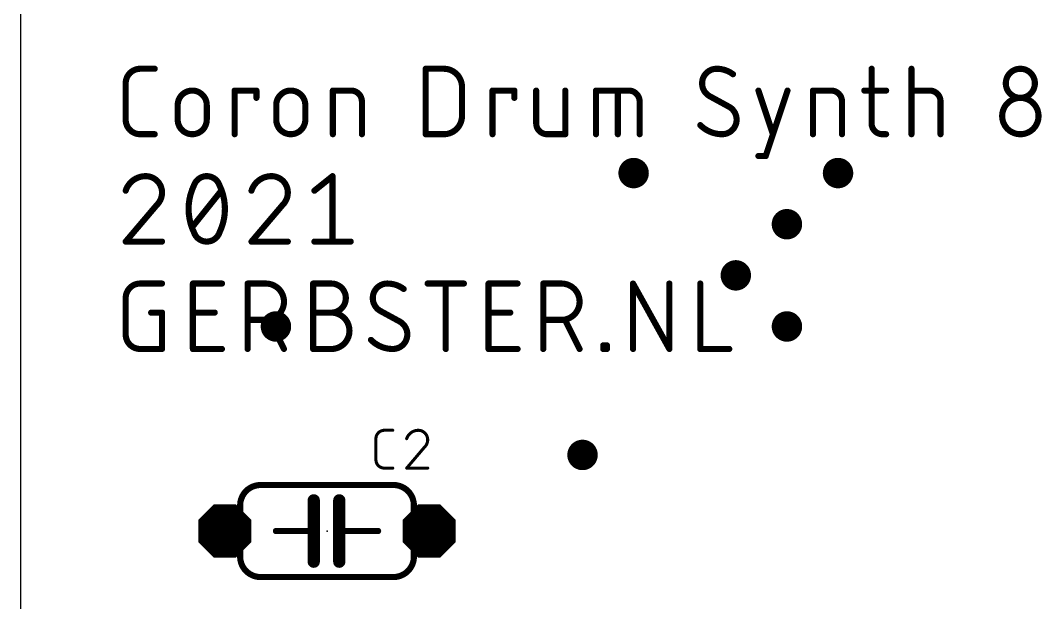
# Model space of a CAD drawing. Extents: x 0 to 59, y 0 to 102.
# Drawn here: x 0 to 25.38, y 56.64 to 71.1 of the extents above; entities that cross this region are included whole.
import ezdxf

# ---------------------------------------------------------------- set-up
doc = ezdxf.new("R2010")
doc.units = 0
for name, color, linetype in [('17', 110, 'CONTINUOUS'), ('18', 110, 'CONTINUOUS'), ('20', 31, 'CONTINUOUS'), ('21', 253, 'CONTINUOUS'), ('23', 53, 'CONTINUOUS'), ('25', 253, 'CONTINUOUS'), ('51', 253, 'CONTINUOUS')]:
    doc.layers.add(name, color=color, linetype=linetype)

# ---------------------------------------------------------------- blocks, each defined once
blk = doc.blocks.new('RECT')
blk.add_solid([(-0.5, -0.5), (0.5, -0.5), (-0.5, 0.5), (0.5, 0.5)])
blk = doc.blocks.new('OCTAGONP')
at = {"const_width": 0.5}
blk.add_lwpolyline([(-0.25, -0.1036), (-0.25, 0.1036), (-0.1036, 0.25), (0.1036, 0.25), (0.25, 0.1036), (0.25, -0.1036), (0.1036, -0.25), (-0.1036, -0.25), (-0.25, -0.1036), (-0.25, 0.1036)], dxfattribs=at)
blk = doc.blocks.new('ROUNDV')
at = {"const_width": 0.5}
blk.add_lwpolyline([(0, -0.25, 1), (0, 0.25, 1), (0, -0.25)], format="xyb", dxfattribs=at)

msp = doc.modelspace()

# ---------------------------------------------------------------- linework, layer by layer
at = {"layer": '20'}
msp.add_line((0, 99.05), (0, 0), dxfattribs=at)
at = {"layer": '21'}
for points, const_width in [([(5.969, 59.563, 0.4142), (5.461, 59.055)], 0.1524), ([(5.969, 59.6011, 1), (5.969, 59.5249)], 0.0762), ([(5.969, 59.5249, 1), (5.969, 59.6011)], 0.0762), ([(9.779, 59.055, 0.4142), (9.271, 59.563)], 0.1524), ([(9.271, 59.6011, 1), (9.271, 59.5249)], 0.0762), ([(9.271, 59.5249, 1), (9.271, 59.6011)], 0.0762), ([(7.366, 59.182, 1), (7.2136, 59.182)], 0.1524), ([(8.001, 59.182, 1), (7.8486, 59.182)], 0.1524), ([(5.4229, 59.055, 1), (5.4991, 59.055)], 0.0762), ([(9.7409, 59.055, 1), (9.8171, 59.055)], 0.0762), ([(6.35, 58.4581, 1), (6.35, 58.3819)], 0.0762), ([(7.366, 58.42, 1), (7.2136, 58.42)], 0.1524), ([(7.2136, 58.42, 1), (7.366, 58.42)], 0.1524), ([(7.2898, 58.3819, 1), (7.2898, 58.4581)], 0.0762), ([(8.001, 58.42, 1), (7.8486, 58.42)], 0.1524), ([(7.8486, 58.42, 1), (8.001, 58.42)], 0.1524), ([(7.9248, 58.4581, 1), (7.9248, 58.3819)], 0.0762), ([(8.89, 58.3819, 1), (8.89, 58.4581)], 0.0762), ([(5.461, 57.785, 0.4142), (5.969, 57.277)], 0.1524), ([(5.4991, 57.785, 1), (5.4229, 57.785)], 0.0762), ([(7.2136, 57.658, 1), (7.366, 57.658)], 0.1524), ([(7.8486, 57.658, 1), (8.001, 57.658)], 0.1524), ([(9.271, 57.277, 0.4142), (9.779, 57.785)], 0.1524), ([(9.8171, 57.785, 1), (9.7409, 57.785)], 0.0762), ([(5.969, 57.3151, 1), (5.969, 57.2389)], 0.0762), ([(5.969, 57.2389, 1), (5.969, 57.3151)], 0.0762), ([(9.271, 57.3151, 1), (9.271, 57.2389)], 0.0762), ([(9.271, 57.2389, 1), (9.271, 57.3151)], 0.0762)]:
    msp.add_lwpolyline(points, format="xyb", dxfattribs=dict(at, const_width=const_width))
for points, const_width in [([(5.969, 59.563), (9.271, 59.563)], 0.1524), ([(7.2898, 58.42), (7.2898, 59.182)], 0.3048), ([(7.9248, 58.42), (7.9248, 59.182)], 0.3048), ([(6.35, 58.42), (7.2898, 58.42)], 0.1524), ([(7.2898, 57.658), (7.2898, 58.42)], 0.3048), ([(7.9248, 57.658), (7.9248, 58.42)], 0.3048), ([(8.89, 58.42), (7.9248, 58.42)], 0.1524), ([(5.969, 57.277), (9.271, 57.277)], 0.1524)]:
    msp.add_lwpolyline(points, dxfattribs=dict(at, const_width=const_width))
at = {"layer": '23'}
msp.add_point((7.62, 58.42), dxfattribs=at)
at = {"layer": '25'}
for points, const_width in [([(2.9774, 69.9008, 0.4142), (2.6162, 69.5396)], 0.1524), ([(2.9774, 69.9389, 1), (2.9774, 69.8627)], 0.0762), ([(2.9774, 69.8627, 1), (2.9774, 69.9389)], 0.0762), ([(3.3387, 69.8627, 1), (3.3387, 69.9389)], 0.0762), ([(10.1091, 69.9008, 1), (10.0329, 69.9008)], 0.0762), ([(10.071, 69.9389, 1), (10.071, 69.8627)], 0.0762), ([(10.9741, 69.4492, 0.4142), (10.5226, 69.9008)], 0.1524), ([(10.5226, 69.9389, 1), (10.5226, 69.8627)], 0.0762), ([(10.5226, 69.8627, 1), (10.5226, 69.9389)], 0.0762), ([(17.3031, 69.9008, 0.4142), (16.9418, 69.5396)], 0.1524), ([(17.7095, 69.7653, 0.1623), (17.3031, 69.9008)], 0.1524), ([(17.3031, 69.9389, 1), (17.3031, 69.8627)], 0.0762), ([(17.3031, 69.8627, 1), (17.3031, 69.9389)], 0.0762), ([(17.6866, 69.7349, 1), (17.7323, 69.7958)], 0.0762), ([(21.1922, 69.9008, 1), (21.116, 69.9008)], 0.0762), ([(22.1834, 69.9008, 1), (22.1072, 69.9008)], 0.0762), ([(25.2124, 69.5396, 1), (24.4899, 69.5396)], 0.1524), ([(2.6543, 69.5396, 1), (2.5781, 69.5396)], 0.0762), ([(2.5781, 69.5396, 1), (2.6543, 69.5396)], 0.0762), ([(16.9418, 69.5396, 0.2656), (17.1224, 69.2235)], 0.1524), ([(16.9799, 69.5396, 1), (16.9037, 69.5396)], 0.0762), ([(16.9037, 69.5396, 1), (16.9799, 69.5396)], 0.0762), ([(24.4899, 69.5396, 1), (25.2124, 69.5396)], 0.1524), ([(24.528, 69.5396, 1), (24.4518, 69.5396)], 0.0762), ([(24.4518, 69.5396, 1), (24.528, 69.5396)], 0.0762), ([(25.2505, 69.5396, 1), (25.1743, 69.5396)], 0.0762), ([(25.1743, 69.5396, 1), (25.2505, 69.5396)], 0.0762), ([(4.6313, 68.9977, 1), (3.9089, 68.9977)], 0.1524), ([(5.3623, 69.3589, 1), (5.2861, 69.3589)], 0.0762), ([(5.3242, 69.397, 1), (5.3242, 69.3208)], 0.0762), ([(5.9041, 69.3589, 1), (5.8279, 69.3589)], 0.0762), ([(5.866, 69.3208, 1), (5.866, 69.397)], 0.0762), ([(7.0802, 68.9977, 1), (6.3577, 68.9977)], 0.1524), ([(7.8027, 69.3589, 1), (7.7265, 69.3589)], 0.0762), ([(7.7646, 69.397, 1), (7.7646, 69.3208)], 0.0762), ([(8.487, 69.088, 0.4142), (8.2161, 69.3589)], 0.1524), ([(8.2161, 69.397, 1), (8.2161, 69.3208)], 0.0762), ([(8.2161, 69.3208, 1), (8.2161, 69.397)], 0.0762), ([(11.0122, 69.4492, 1), (10.936, 69.4492)], 0.0762), ([(10.936, 69.4492, 1), (11.0122, 69.4492)], 0.0762), ([(11.7711, 69.3589, 1), (11.6949, 69.3589)], 0.0762), ([(11.733, 69.397, 1), (11.733, 69.3208)], 0.0762), ([(12.3129, 69.3589, 1), (12.2367, 69.3589)], 0.0762), ([(12.2748, 69.3208, 1), (12.2748, 69.397)], 0.0762), ([(12.8567, 69.3589, 1), (12.7805, 69.3589)], 0.0762), ([(13.5792, 69.3589, 1), (13.503, 69.3589)], 0.0762), ([(14.3435, 69.3589, 1), (14.2673, 69.3589)], 0.0762), ([(14.3054, 69.397, 1), (14.3054, 69.3208)], 0.0762), ([(14.8853, 69.3589, 1), (14.8091, 69.3589)], 0.0762), ([(15.3891, 69.088, 0.4142), (15.1182, 69.3589)], 0.1524), ([(15.1182, 69.397, 1), (15.1182, 69.3208)], 0.0762), ([(15.1182, 69.3208, 1), (15.1182, 69.397)], 0.0762), ([(17.1407, 69.2569, 1), (17.1042, 69.19)], 0.0762), ([(17.1031, 69.1906, 1), (17.1418, 69.2563)], 0.0762), ([(18.3778, 69.371, 1), (18.3055, 69.3469)], 0.0762), ([(19.1003, 69.3469, 1), (19.028, 69.371)], 0.0762), ([(19.7345, 69.3589, 1), (19.6583, 69.3589)], 0.0762), ([(19.6964, 69.397, 1), (19.6964, 69.3208)], 0.0762), ([(20.4189, 69.088, 0.4142), (20.1479, 69.3589)], 0.1524), ([(20.1479, 69.397, 1), (20.1479, 69.3208)], 0.0762), ([(20.1479, 69.3208, 1), (20.1479, 69.397)], 0.0762), ([(20.9735, 69.397, 1), (20.9735, 69.3208)], 0.0762), ([(21.5153, 69.3208, 1), (21.5153, 69.397)], 0.0762), ([(22.1453, 69.397, 1), (22.1453, 69.3208)], 0.0762), ([(22.8678, 69.088, 0.4142), (22.5968, 69.3589)], 0.1524), ([(22.5968, 69.397, 1), (22.5968, 69.3208)], 0.0762), ([(22.5968, 69.3208, 1), (22.5968, 69.397)], 0.0762), ([(3.947, 68.9977, 1), (3.8708, 68.9977)], 0.0762), ([(3.8708, 68.9977, 1), (3.947, 68.9977)], 0.0762), ([(4.6694, 68.9977, 1), (4.5932, 68.9977)], 0.0762), ([(4.5932, 68.9977, 1), (4.6694, 68.9977)], 0.0762), ([(5.8279, 69.1783, 1), (5.9041, 69.1783)], 0.0762), ([(6.3958, 68.9977, 1), (6.3196, 68.9977)], 0.0762), ([(6.3196, 68.9977, 1), (6.3958, 68.9977)], 0.0762), ([(7.1183, 68.9977, 1), (7.0421, 68.9977)], 0.0762), ([(7.0421, 68.9977, 1), (7.1183, 68.9977)], 0.0762), ([(8.5251, 69.088, 1), (8.4489, 69.088)], 0.0762), ([(8.4489, 69.088, 1), (8.5251, 69.088)], 0.0762), ([(12.2367, 69.1783, 1), (12.3129, 69.1783)], 0.0762), ([(15.4272, 69.088, 1), (15.351, 69.088)], 0.0762), ([(15.351, 69.088, 1), (15.4272, 69.088)], 0.0762), ([(20.457, 69.088, 1), (20.3808, 69.088)], 0.0762), ([(20.3808, 69.088, 1), (20.457, 69.088)], 0.0762), ([(22.9059, 69.088, 1), (22.8297, 69.088)], 0.0762), ([(22.8297, 69.088, 1), (22.9059, 69.088)], 0.0762), ([(25.3027, 68.7268, 1), (24.3996, 68.7268)], 0.1524), ([(10.5226, 68.2752, 0.4142), (10.9741, 68.7268)], 0.1524), ([(11.0122, 68.7268, 1), (10.936, 68.7268)], 0.0762), ([(17.6385, 68.9854, 1), (17.5998, 68.9197)], 0.0762), ([(17.7998, 68.6364, 0.2656), (17.6192, 68.9525)], 0.1524), ([(17.6009, 68.9191, 1), (17.6374, 68.986)], 0.0762), ([(24.3996, 68.7268, 1), (25.3027, 68.7268)], 0.1524), ([(24.4377, 68.7268, 1), (24.3615, 68.7268)], 0.0762), ([(25.3408, 68.7268, 1), (25.2646, 68.7268)], 0.0762), ([(2.6162, 68.6364, 0.4142), (2.9774, 68.2752)], 0.1524), ([(2.6543, 68.6364, 1), (2.5781, 68.6364)], 0.0762), ([(2.5781, 68.6364, 1), (2.6543, 68.6364)], 0.0762), ([(3.9089, 68.6364, 1), (4.6313, 68.6364)], 0.1524), ([(3.947, 68.6364, 1), (3.8708, 68.6364)], 0.0762), ([(3.8708, 68.6364, 1), (3.947, 68.6364)], 0.0762), ([(4.6694, 68.6364, 1), (4.5932, 68.6364)], 0.0762), ([(4.5932, 68.6364, 1), (4.6694, 68.6364)], 0.0762), ([(6.3577, 68.6364, 1), (7.0802, 68.6364)], 0.1524), ([(6.3958, 68.6364, 1), (6.3196, 68.6364)], 0.0762), ([(6.3196, 68.6364, 1), (6.3958, 68.6364)], 0.0762), ([(7.1183, 68.6364, 1), (7.0421, 68.6364)], 0.0762), ([(7.0421, 68.6364, 1), (7.1183, 68.6364)], 0.0762), ([(10.936, 68.7268, 1), (11.0122, 68.7268)], 0.0762), ([(12.8186, 68.5461, 0.4142), (13.0896, 68.2752)], 0.1524), ([(12.8567, 68.5461, 1), (12.7805, 68.5461)], 0.0762), ([(12.7805, 68.5461, 1), (12.8567, 68.5461)], 0.0762), ([(16.9237, 68.5278, 1), (16.8696, 68.4741)], 0.0762), ([(16.8967, 68.501, 0.2), (17.4385, 68.2752)], 0.1524), ([(17.4385, 68.2752, 0.4142), (17.7998, 68.6364)], 0.1524), ([(17.8379, 68.6364, 1), (17.7617, 68.6364)], 0.0762), ([(17.7617, 68.6364, 1), (17.8379, 68.6364)], 0.0762), ([(21.1541, 68.5461, 0.4142), (21.425, 68.2752)], 0.1524), ([(21.1922, 68.5461, 1), (21.116, 68.5461)], 0.0762), ([(21.116, 68.5461, 1), (21.1922, 68.5461)], 0.0762), ([(24.3615, 68.7268, 1), (24.4377, 68.7268)], 0.0762), ([(25.2646, 68.7268, 1), (25.3408, 68.7268)], 0.0762), ([(2.9774, 68.3133, 1), (2.9774, 68.2371)], 0.0762), ([(2.9774, 68.2371, 1), (2.9774, 68.3133)], 0.0762), ([(3.3387, 68.2371, 1), (3.3387, 68.3133)], 0.0762), ([(5.2861, 68.2752, 1), (5.3623, 68.2752)], 0.0762), ([(7.7265, 68.2752, 1), (7.8027, 68.2752)], 0.0762), ([(8.4489, 68.2752, 1), (8.5251, 68.2752)], 0.0762), ([(10.071, 68.3133, 1), (10.071, 68.2371)], 0.0762), ([(10.0329, 68.2752, 1), (10.1091, 68.2752)], 0.0762), ([(10.5226, 68.3133, 1), (10.5226, 68.2371)], 0.0762), ([(10.5226, 68.2371, 1), (10.5226, 68.3133)], 0.0762), ([(11.6949, 68.2752, 1), (11.7711, 68.2752)], 0.0762), ([(13.0896, 68.3133, 1), (13.0896, 68.2371)], 0.0762), ([(13.0896, 68.2371, 1), (13.0896, 68.3133)], 0.0762), ([(13.503, 68.2752, 1), (13.5792, 68.2752)], 0.0762), ([(13.5411, 68.2371, 1), (13.5411, 68.3133)], 0.0762), ([(14.2673, 68.2752, 1), (14.3435, 68.2752)], 0.0762), ([(14.8091, 68.2752, 1), (14.8853, 68.2752)], 0.0762), ([(15.351, 68.2752, 1), (15.4272, 68.2752)], 0.0762), ([(17.4385, 68.3133, 1), (17.4385, 68.2371)], 0.0762), ([(17.4385, 68.2371, 1), (17.4385, 68.3133)], 0.0762), ([(18.6668, 68.2632, 1), (18.7391, 68.2872)], 0.0762), ([(19.6583, 68.2752, 1), (19.7345, 68.2752)], 0.0762), ([(20.3808, 68.2752, 1), (20.457, 68.2752)], 0.0762), ([(21.425, 68.3133, 1), (21.425, 68.2371)], 0.0762), ([(21.425, 68.2371, 1), (21.425, 68.3133)], 0.0762), ([(21.5153, 68.2371, 1), (21.5153, 68.3133)], 0.0762), ([(22.1072, 68.2752, 1), (22.1834, 68.2752)], 0.0762), ([(22.8297, 68.2752, 1), (22.9059, 68.2752)], 0.0762), ([(18.3417, 67.7714, 1), (18.3417, 67.6952)], 0.0762), ([(18.4862, 67.7454, 1), (18.5584, 67.7213)], 0.0762), ([(18.5223, 67.6952, 1), (18.5223, 67.7714)], 0.0762), ([(3.1129, 67.2338, 0.3252), (2.6162, 66.8726)], 0.1524), ([(3.5193, 66.8274, 0.4142), (3.1129, 67.2338)], 0.1524), ([(3.1129, 67.2719, 1), (3.1129, 67.1957)], 0.0762), ([(3.1129, 67.1957, 1), (3.1129, 67.2719)], 0.0762), ([(4.6309, 67.2338, 0.3205), (4.3148, 67.008)], 0.1524), ([(4.947, 67.008, 0.3205), (4.6309, 67.2338)], 0.1524), ([(4.6309, 67.2719, 1), (4.6309, 67.1957)], 0.0762), ([(4.6309, 67.1957, 1), (4.6309, 67.2719)], 0.0762), ([(6.2392, 67.2338, 0.3252), (5.7424, 66.8726)], 0.1524), ([(6.6456, 66.8274, 0.4142), (6.2392, 67.2338)], 0.1524), ([(6.2392, 67.2719, 1), (6.2392, 67.1957)], 0.0762), ([(6.2392, 67.1957, 1), (6.2392, 67.2719)], 0.0762), ([(7.7952, 67.2338, 1), (7.719, 67.2338)], 0.0762), ([(7.7809, 67.204, 1), (7.7333, 67.2636)], 0.0762), ([(4.3148, 67.008, 0.1139), (4.1793, 66.421)], 0.1524), ([(4.2787, 67.0204, 1), (4.3508, 66.9957)], 0.0762), ([(4.349, 66.9913, 1), (4.2805, 67.0247)], 0.0762), ([(4.9812, 67.0247, 1), (4.9127, 66.9913)], 0.0762), ([(5.0824, 66.421, 0.1139), (4.947, 67.008)], 0.1524), ([(4.9109, 66.9957, 1), (4.983, 67.0204)], 0.0762), ([(2.58, 66.8843, 1), (2.6524, 66.8608)], 0.0762), ([(3.3838, 66.5113, 0.2053), (3.5193, 66.8274)], 0.1524), ([(3.5574, 66.8274, 1), (3.4812, 66.8274)], 0.0762), ([(3.4812, 66.8274, 1), (3.5574, 66.8274)], 0.0762), ([(5.0219, 66.8488, 1), (4.9624, 66.8964)], 0.0762), ([(5.7062, 66.8843, 1), (5.7787, 66.8608)], 0.0762), ([(6.5101, 66.5113, 0.2053), (6.6456, 66.8274)], 0.1524), ([(6.6837, 66.8274, 1), (6.6075, 66.8274)], 0.0762), ([(6.6075, 66.8274, 1), (6.6837, 66.8274)], 0.0762), ([(7.2818, 66.9023, 1), (7.3294, 66.8428)], 0.0762), ([(3.3576, 66.5389, 1), (3.4101, 66.4837)], 0.0762), ([(3.4129, 66.4866, 1), (3.3548, 66.536)], 0.0762), ([(4.1793, 66.421, 0.1139), (4.3148, 65.834)], 0.1524), ([(4.2174, 66.421, 1), (4.1412, 66.421)], 0.0762), ([(4.947, 65.834, 0.1139), (5.0824, 66.421)], 0.1524), ([(5.1205, 66.421, 1), (5.0443, 66.421)], 0.0762), ([(6.4838, 66.5389, 1), (6.5364, 66.4837)], 0.0762), ([(6.5391, 66.4866, 1), (6.4811, 66.536)], 0.0762), ([(4.1412, 66.421, 1), (4.2174, 66.421)], 0.0762), ([(5.0443, 66.421, 1), (5.1205, 66.421)], 0.0762), ([(4.2399, 65.9932, 1), (4.2994, 65.9456)], 0.0762), ([(4.3508, 65.8463, 1), (4.2787, 65.8216)], 0.0762), ([(4.3148, 65.834, 0.3205), (4.6309, 65.6082)], 0.1524), ([(4.2805, 65.8173, 1), (4.349, 65.8507)], 0.0762), ([(4.6309, 65.6082, 0.3205), (4.947, 65.834)], 0.1524), ([(4.9127, 65.8507, 1), (4.9812, 65.8173)], 0.0762), ([(4.983, 65.8216, 1), (4.9109, 65.8463)], 0.0762), ([(2.6162, 65.6463, 1), (2.6162, 65.5701)], 0.0762), ([(2.5872, 65.6329, 1), (2.6452, 65.5835)], 0.0762), ([(3.5193, 65.5701, 1), (3.5193, 65.6463)], 0.0762), ([(4.6309, 65.6463, 1), (4.6309, 65.5701)], 0.0762), ([(4.6309, 65.5701, 1), (4.6309, 65.6463)], 0.0762), ([(5.7424, 65.6463, 1), (5.7424, 65.5701)], 0.0762), ([(5.7134, 65.6329, 1), (5.7715, 65.5835)], 0.0762), ([(6.6456, 65.5701, 1), (6.6456, 65.6463)], 0.0762), ([(7.3056, 65.6463, 1), (7.3056, 65.5701)], 0.0762), ([(7.719, 65.6082, 1), (7.7952, 65.6082)], 0.0762), ([(8.2087, 65.5701, 1), (8.2087, 65.6463)], 0.0762), ([(2.9774, 64.5668, 0.4142), (2.6162, 64.2056)], 0.1524), ([(2.9774, 64.6049, 1), (2.9774, 64.5287)], 0.0762), ([(2.9774, 64.5287, 1), (2.9774, 64.6049)], 0.0762), ([(3.5193, 64.5287, 1), (3.5193, 64.6049)], 0.0762), ([(4.3246, 64.5668, 1), (4.2484, 64.5668)], 0.0762), ([(4.2865, 64.6049, 1), (4.2865, 64.5287)], 0.0762), ([(5.009, 64.5287, 1), (5.009, 64.6049)], 0.0762), ([(5.6855, 64.5668, 1), (5.6093, 64.5668)], 0.0762), ([(5.6474, 64.6049, 1), (5.6474, 64.5287)], 0.0762), ([(6.099, 63.6637, 1), (6.099, 64.5668)], 0.1524), ([(6.099, 64.6049, 1), (6.099, 64.5287)], 0.0762), ([(6.099, 64.5287, 1), (6.099, 64.6049)], 0.0762), ([(7.3127, 64.5668, 1), (7.2365, 64.5668)], 0.0762), ([(7.2746, 64.6049, 1), (7.2746, 64.5287)], 0.0762), ([(7.7261, 63.8443, 1), (7.7261, 64.5668)], 0.1524), ([(7.7261, 64.6049, 1), (7.7261, 64.5287)], 0.0762), ([(7.7261, 64.5287, 1), (7.7261, 64.6049)], 0.0762), ([(9.1188, 64.5668, 0.4142), (8.7575, 64.2056)], 0.1524), ([(9.5252, 64.4313, 0.1623), (9.1188, 64.5668)], 0.1524), ([(9.1188, 64.6049, 1), (9.1188, 64.5287)], 0.0762), ([(9.1188, 64.5287, 1), (9.1188, 64.6049)], 0.0762), ([(9.5023, 64.4009, 1), (9.548, 64.4618)], 0.0762), ([(10.1192, 64.6049, 1), (10.1192, 64.5287)], 0.0762), ([(10.6089, 64.5668, 1), (10.5327, 64.5668)], 0.0762), ([(11.0223, 64.5287, 1), (11.0223, 64.6049)], 0.0762), ([(11.6713, 64.5668, 1), (11.5951, 64.5668)], 0.0762), ([(11.6332, 64.6049, 1), (11.6332, 64.5287)], 0.0762), ([(12.3557, 64.5287, 1), (12.3557, 64.6049)], 0.0762), ([(13.0322, 64.5668, 1), (12.956, 64.5668)], 0.0762), ([(12.9941, 64.6049, 1), (12.9941, 64.5287)], 0.0762), ([(13.4456, 63.6637, 1), (13.4456, 64.5668)], 0.1524), ([(13.4456, 64.6049, 1), (13.4456, 64.5287)], 0.0762), ([(13.4456, 64.5287, 1), (13.4456, 64.6049)], 0.0762), ([(15.2635, 64.5668, 1), (15.1873, 64.5668)], 0.0762), ([(15.2587, 64.5853, 1), (15.1921, 64.5483)], 0.0762), ([(16.1666, 64.5668, 1), (16.0904, 64.5668)], 0.0762), ([(16.9338, 64.5668, 1), (16.8576, 64.5668)], 0.0762), ([(2.6543, 64.2056, 1), (2.5781, 64.2056)], 0.0762), ([(2.5781, 64.2056, 1), (2.6543, 64.2056)], 0.0762), ([(8.7575, 64.2056, 0.2656), (8.9382, 63.8895)], 0.1524), ([(8.7956, 64.2056, 1), (8.7194, 64.2056)], 0.0762), ([(8.7194, 64.2056, 1), (8.7956, 64.2056)], 0.0762), ([(8.9564, 63.9229, 1), (8.9199, 63.856)], 0.0762), ([(8.9188, 63.8566, 1), (8.9575, 63.9223)], 0.0762), ([(3.2484, 63.8824, 1), (3.2484, 63.8062)], 0.0762), ([(3.5574, 63.8443, 1), (3.4812, 63.8443)], 0.0762), ([(3.5193, 63.8062, 1), (3.5193, 63.8824)], 0.0762), ([(4.2865, 63.8824, 1), (4.2865, 63.8062)], 0.0762), ([(4.8284, 63.8062, 1), (4.8284, 63.8824)], 0.0762), ([(5.6474, 63.7018, 1), (5.6474, 63.6256)], 0.0762), ([(6.099, 63.7018, 1), (6.099, 63.6256)], 0.0762), ([(6.099, 63.6256, 1), (6.099, 63.7018)], 0.0762), ([(6.2233, 63.6807, 1), (6.1552, 63.6466)], 0.0762), ([(7.2746, 63.8824, 1), (7.2746, 63.8062)], 0.0762), ([(7.7261, 62.9412, 1), (7.7261, 63.8443)], 0.1524), ([(7.7261, 63.8824, 1), (7.7261, 63.8062)], 0.0762), ([(7.7261, 63.8824, 1), (7.7261, 63.8062)], 0.0762), ([(7.7261, 63.8062, 1), (7.7261, 63.8824)], 0.0762), ([(11.6332, 63.8824, 1), (11.6332, 63.8062)], 0.0762), ([(12.1751, 63.8062, 1), (12.1751, 63.8824)], 0.0762), ([(12.9941, 63.7018, 1), (12.9941, 63.6256)], 0.0762), ([(13.4456, 63.7018, 1), (13.4456, 63.6256)], 0.0762), ([(13.4456, 63.6256, 1), (13.4456, 63.7018)], 0.0762), ([(13.57, 63.6807, 1), (13.5019, 63.6466)], 0.0762), ([(9.4542, 63.6514, 1), (9.4155, 63.5857)], 0.0762), ([(9.6155, 63.3024, 0.2656), (9.4349, 63.6185)], 0.1524), ([(9.4166, 63.5851, 1), (9.4531, 63.652)], 0.0762), ([(2.6162, 63.3024, 0.4142), (2.9774, 62.9412)], 0.1524), ([(2.6543, 63.3024, 1), (2.5781, 63.3024)], 0.0762), ([(2.5781, 63.3024, 1), (2.6543, 63.3024)], 0.0762), ([(8.7394, 63.1938, 1), (8.6853, 63.1401)], 0.0762), ([(8.7124, 63.167, 0.2), (9.2543, 62.9412)], 0.1524), ([(9.2543, 62.9412, 0.4142), (9.6155, 63.3024)], 0.1524), ([(9.6536, 63.3024, 1), (9.5774, 63.3024)], 0.0762), ([(9.5774, 63.3024, 1), (9.6536, 63.3024)], 0.0762), ([(2.9774, 62.9793, 1), (2.9774, 62.9031)], 0.0762), ([(2.9774, 62.9031, 1), (2.9774, 62.9793)], 0.0762), ([(3.4812, 62.9412, 1), (3.5574, 62.9412)], 0.0762), ([(3.5193, 62.9031, 1), (3.5193, 62.9793)], 0.0762), ([(4.2865, 62.9793, 1), (4.2865, 62.9031)], 0.0762), ([(4.2484, 62.9412, 1), (4.3246, 62.9412)], 0.0762), ([(5.009, 62.9031, 1), (5.009, 62.9793)], 0.0762), ([(5.6093, 62.9412, 1), (5.6855, 62.9412)], 0.0762), ([(6.5164, 62.9242, 1), (6.5846, 62.9582)], 0.0762), ([(7.2746, 62.9793, 1), (7.2746, 62.9031)], 0.0762), ([(7.2365, 62.9412, 1), (7.3127, 62.9412)], 0.0762), ([(7.7261, 62.9793, 1), (7.7261, 62.9031)], 0.0762), ([(7.7261, 62.9031, 1), (7.7261, 62.9793)], 0.0762), ([(9.2543, 62.9793, 1), (9.2543, 62.9031)], 0.0762), ([(9.2542, 62.9031, 1), (9.2543, 62.9793)], 0.0762), ([(10.5327, 62.9412, 1), (10.6089, 62.9412)], 0.0762), ([(11.6332, 62.9793, 1), (11.6332, 62.9031)], 0.0762), ([(11.5951, 62.9412, 1), (11.6713, 62.9412)], 0.0762), ([(12.3557, 62.9031, 1), (12.3557, 62.9793)], 0.0762), ([(12.956, 62.9412, 1), (13.0322, 62.9412)], 0.0762), ([(13.8631, 62.9242, 1), (13.9313, 62.9582)], 0.0762), ([(14.5236, 63.0315, 1), (14.4474, 63.0315)], 0.0762), ([(14.4855, 63.0696, 1), (14.4855, 62.9934)], 0.0762), ([(14.4855, 62.9793, 1), (14.4855, 62.9031)], 0.0762), ([(14.4474, 62.9412, 1), (14.5236, 62.9412)], 0.0762), ([(14.6139, 63.0315, 1), (14.5377, 63.0315)], 0.0762), ([(14.5377, 62.9412, 1), (14.6139, 62.9412)], 0.0762), ([(14.5758, 62.9934, 1), (14.5758, 63.0696)], 0.0762), ([(14.5758, 62.9031, 1), (14.5758, 62.9793)], 0.0762), ([(15.1873, 62.9412, 1), (15.2635, 62.9412)], 0.0762), ([(16.0904, 62.9412, 1), (16.1666, 62.9412)], 0.0762), ([(16.0952, 62.9227, 1), (16.1618, 62.9597)], 0.0762), ([(16.8957, 62.9793, 1), (16.8957, 62.9031)], 0.0762), ([(16.8576, 62.9412, 1), (16.9338, 62.9412)], 0.0762), ([(17.6182, 62.9031, 1), (17.6182, 62.9793)], 0.0762), ([(9.0441, 60.9219, 0.4142), (8.8352, 60.7131)], 0.0762), ([(9.0441, 60.941, 1), (9.0441, 60.9029)], 0.0381), ([(9.0441, 60.9029, 1), (9.0441, 60.9409)], 0.0381), ([(9.2529, 60.9029, 1), (9.2529, 60.941)], 0.0381), ([(9.887, 60.9219, 0.3252), (9.5998, 60.7131)], 0.0762), ([(9.887, 60.941, 1), (9.887, 60.9029)], 0.0381), ([(10.1219, 60.687, 0.4142), (9.887, 60.9219)], 0.0762), ([(9.887, 60.9029, 1), (9.8869, 60.9409)], 0.0381), ([(8.8543, 60.7131, 1), (8.8162, 60.7131)], 0.0381), ([(8.8162, 60.7131, 1), (8.8543, 60.7131)], 0.0381), ([(9.5817, 60.7189, 1), (9.6179, 60.7072)], 0.0381), ([(10.0436, 60.5042, 0.2052), (10.1219, 60.687)], 0.0762), ([(10.1409, 60.6869, 1), (10.1029, 60.687)], 0.0381), ([(10.1029, 60.687, 1), (10.141, 60.687)], 0.0381), ([(10.0304, 60.518, 1), (10.0567, 60.4904)], 0.0381), ([(10.0581, 60.4919, 1), (10.0291, 60.5165)], 0.0381), ([(8.8352, 60.1909, 0.4142), (9.0441, 59.9821)], 0.0762), ([(8.8543, 60.1909, 1), (8.8162, 60.1909)], 0.0381), ([(8.8162, 60.1909, 1), (8.8543, 60.1909)], 0.0381), ([(9.0441, 60.0012, 1), (9.0441, 59.9631)], 0.0381), ([(9.0441, 59.9631, 1), (9.0441, 60.0012)], 0.0381), ([(9.2529, 59.9631, 1), (9.2529, 60.0012)], 0.0381), ([(9.5998, 60.0012, 1), (9.5998, 59.9631)], 0.0381), ([(9.5853, 59.9944, 1), (9.6143, 59.9698)], 0.0381), ([(10.1219, 59.9631, 1), (10.1219, 60.0012)], 0.0381)]:
    msp.add_lwpolyline(points, format="xyb", dxfattribs=dict(at, const_width=const_width))
for points, const_width in [([(2.9774, 69.9008), (3.3387, 69.9008)], 0.1524), ([(10.071, 68.2752), (10.071, 69.9008)], 0.1524), ([(10.071, 69.9008), (10.5226, 69.9008)], 0.1524), ([(21.1541, 69.9008), (21.1541, 68.5461)], 0.1524), ([(22.1453, 68.2752), (22.1453, 69.9008)], 0.1524), ([(2.6162, 68.6364), (2.6162, 69.5396)], 0.1524), ([(5.3242, 68.2752), (5.3242, 69.3589)], 0.1524), ([(5.3242, 69.3589), (5.866, 69.3589)], 0.1524), ([(5.866, 69.3589), (5.866, 69.1783)], 0.1524), ([(7.7646, 68.2752), (7.7646, 69.3589)], 0.1524), ([(7.7646, 69.3589), (8.2161, 69.3589)], 0.1524), ([(10.9741, 69.4492), (10.9741, 68.7268)], 0.1524), ([(11.733, 68.2752), (11.733, 69.3589)], 0.1524), ([(11.733, 69.3589), (12.2748, 69.3589)], 0.1524), ([(12.2748, 69.3589), (12.2748, 69.1783)], 0.1524), ([(12.8186, 69.3589), (12.8186, 68.5461)], 0.1524), ([(13.5411, 68.2752), (13.5411, 69.3589)], 0.1524), ([(14.3054, 68.2752), (14.3054, 69.3589)], 0.1524), ([(14.3054, 69.3589), (15.1182, 69.3589)], 0.1524), ([(14.8472, 68.2752), (14.8472, 69.3589)], 0.1524), ([(17.6192, 68.9525), (17.1224, 69.2235)], 0.1524), ([(18.3417, 69.3589), (18.7029, 68.2752)], 0.1524), ([(18.5223, 67.7333), (19.0642, 69.3589)], 0.1524), ([(19.6964, 68.2752), (19.6964, 69.3589)], 0.1524), ([(19.6964, 69.3589), (20.1479, 69.3589)], 0.1524), ([(20.9735, 69.3589), (21.5153, 69.3589)], 0.1524), ([(22.1453, 69.3589), (22.5968, 69.3589)], 0.1524), ([(3.9089, 68.6364), (3.9089, 68.9977)], 0.1524), ([(4.6313, 68.9977), (4.6313, 68.6364)], 0.1524), ([(6.3577, 68.6364), (6.3577, 68.9977)], 0.1524), ([(7.0802, 68.9977), (7.0802, 68.6364)], 0.1524), ([(8.487, 69.088), (8.487, 68.2752)], 0.1524), ([(15.3891, 69.088), (15.3891, 68.2752)], 0.1524), ([(20.4189, 69.088), (20.4189, 68.2752)], 0.1524), ([(22.8678, 69.088), (22.8678, 68.2752)], 0.1524), ([(3.3387, 68.2752), (2.9774, 68.2752)], 0.1524), ([(10.5226, 68.2752), (10.071, 68.2752)], 0.1524), ([(13.0896, 68.2752), (13.5411, 68.2752)], 0.1524), ([(21.425, 68.2752), (21.5153, 68.2752)], 0.1524), ([(18.3417, 67.7333), (18.5223, 67.7333)], 0.1524), ([(7.3056, 66.8726), (7.7571, 67.2338)], 0.1524), ([(7.7571, 67.2338), (7.7571, 65.6082)], 0.1524), ([(4.2696, 65.9694), (4.9921, 66.8726)], 0.1524), ([(3.3838, 66.5113), (2.6162, 65.6082)], 0.1524), ([(6.5101, 66.5113), (5.7424, 65.6082)], 0.1524), ([(2.6162, 65.6082), (3.5193, 65.6082)], 0.1524), ([(5.7424, 65.6082), (6.6456, 65.6082)], 0.1524), ([(7.3056, 65.6082), (8.2087, 65.6082)], 0.1524), ([(2.9774, 64.5668), (3.5193, 64.5668)], 0.1524), ([(4.2865, 62.9412), (4.2865, 64.5668)], 0.1524), ([(4.2865, 64.5668), (5.009, 64.5668)], 0.1524), ([(5.6474, 62.9412), (5.6474, 64.5668)], 0.1524), ([(5.6474, 64.5668), (6.099, 64.5668)], 0.1524), ([(7.2746, 62.9412), (7.2746, 64.5668)], 0.1524), ([(7.2746, 64.5668), (7.7261, 64.5668)], 0.1524), ([(10.1192, 64.5668), (11.0223, 64.5668)], 0.1524), ([(10.5708, 62.9412), (10.5708, 64.5668)], 0.1524), ([(11.6332, 62.9412), (11.6332, 64.5668)], 0.1524), ([(11.6332, 64.5668), (12.3557, 64.5668)], 0.1524), ([(12.9941, 62.9412), (12.9941, 64.5668)], 0.1524), ([(12.9941, 64.5668), (13.4456, 64.5668)], 0.1524), ([(15.2254, 62.9412), (15.2254, 64.5668)], 0.1524), ([(15.2254, 64.5668), (16.1285, 62.9412)], 0.1524), ([(16.1285, 62.9412), (16.1285, 64.5668)], 0.1524), ([(16.8957, 64.5668), (16.8957, 62.9412)], 0.1524), ([(2.6162, 63.3024), (2.6162, 64.2056)], 0.1524), ([(9.4349, 63.6185), (8.9382, 63.8895)], 0.1524), ([(3.2484, 63.8443), (3.5193, 63.8443)], 0.1524), ([(3.5193, 63.8443), (3.5193, 62.9412)], 0.1524), ([(4.2865, 63.8443), (4.8284, 63.8443)], 0.1524), ([(6.099, 63.6637), (5.6474, 63.6637)], 0.1524), ([(6.5505, 62.9412), (6.1893, 63.6637)], 0.1524), ([(7.2746, 63.8443), (7.7261, 63.8443)], 0.1524), ([(11.6332, 63.8443), (12.1751, 63.8443)], 0.1524), ([(13.4456, 63.6637), (12.9941, 63.6637)], 0.1524), ([(13.8972, 62.9412), (13.5359, 63.6637)], 0.1524), ([(3.5193, 62.9412), (2.9774, 62.9412)], 0.1524), ([(5.009, 62.9412), (4.2865, 62.9412)], 0.1524), ([(7.7261, 62.9412), (7.2746, 62.9412)], 0.1524), ([(12.3557, 62.9412), (11.6332, 62.9412)], 0.1524), ([(14.4855, 62.9412), (14.4855, 63.0315)], 0.1524), ([(14.4855, 63.0315), (14.5758, 63.0315)], 0.1524), ([(14.5758, 62.9412), (14.4855, 62.9412)], 0.1524), ([(14.5758, 63.0315), (14.5758, 62.9412)], 0.1524), ([(16.8957, 62.9412), (17.6182, 62.9412)], 0.1524), ([(9.0441, 60.9219), (9.2529, 60.9219)], 0.0762), ([(8.8352, 60.1909), (8.8352, 60.7131)], 0.0762), ([(10.0436, 60.5042), (9.5998, 59.9821)], 0.0762), ([(9.2529, 59.9821), (9.0441, 59.9821)], 0.0762), ([(9.5998, 59.9821), (10.1219, 59.9821)], 0.0762)]:
    msp.add_lwpolyline(points, dxfattribs=dict(at, const_width=const_width))
at = {"layer": '51', "const_width": 0.1524}
for points in [[(5.461, 59.055), (5.461, 57.785)], [(9.779, 59.055), (9.779, 57.785)]]:
    msp.add_lwpolyline(points, dxfattribs=at)
at = {"layer": '51', "const_width": 0.0762}
for points in [[(5.4991, 59.055, 1), (5.4229, 59.055)], [(9.8171, 59.055, 1), (9.7409, 59.055)], [(5.4229, 57.785, 1), (5.4991, 57.785)], [(9.7409, 57.785, 1), (9.8171, 57.785)]]:
    msp.add_lwpolyline(points, format="xyb", dxfattribs=at)

# ---------------------------------------------------------------- block references
at = {"layer": '17', "xscale": 1.3208, "yscale": 1.3208, "rotation": 180}
for p in [(5.08, 58.42), (5.08, 58.42), (10.16, 58.42), (10.16, 58.42)]:
    msp.add_blockref('OCTAGONP', p, dxfattribs=at)
at = {"layer": '18', "xscale": 0.7564, "yscale": 0.7564}
for p in [(15.24, 67.31), (15.24, 67.31), (20.32, 67.31), (20.32, 67.31), (19.05, 66.04), (19.05, 66.04), (17.78, 64.77), (17.78, 64.77), (6.35, 63.5), (6.35, 63.5), (19.05, 63.5), (19.05, 63.5), (13.97, 60.31), (13.97, 60.31)]:
    msp.add_blockref('ROUNDV', p, dxfattribs=at)
at = {"layer": '51', "xscale": 0.381, "yscale": 0.762, "rotation": 180}
for p in [(5.2705, 58.42), (9.9695, 58.42)]:
    msp.add_blockref('RECT', p, dxfattribs=at)

doc.saveas('drawing.dxf')
